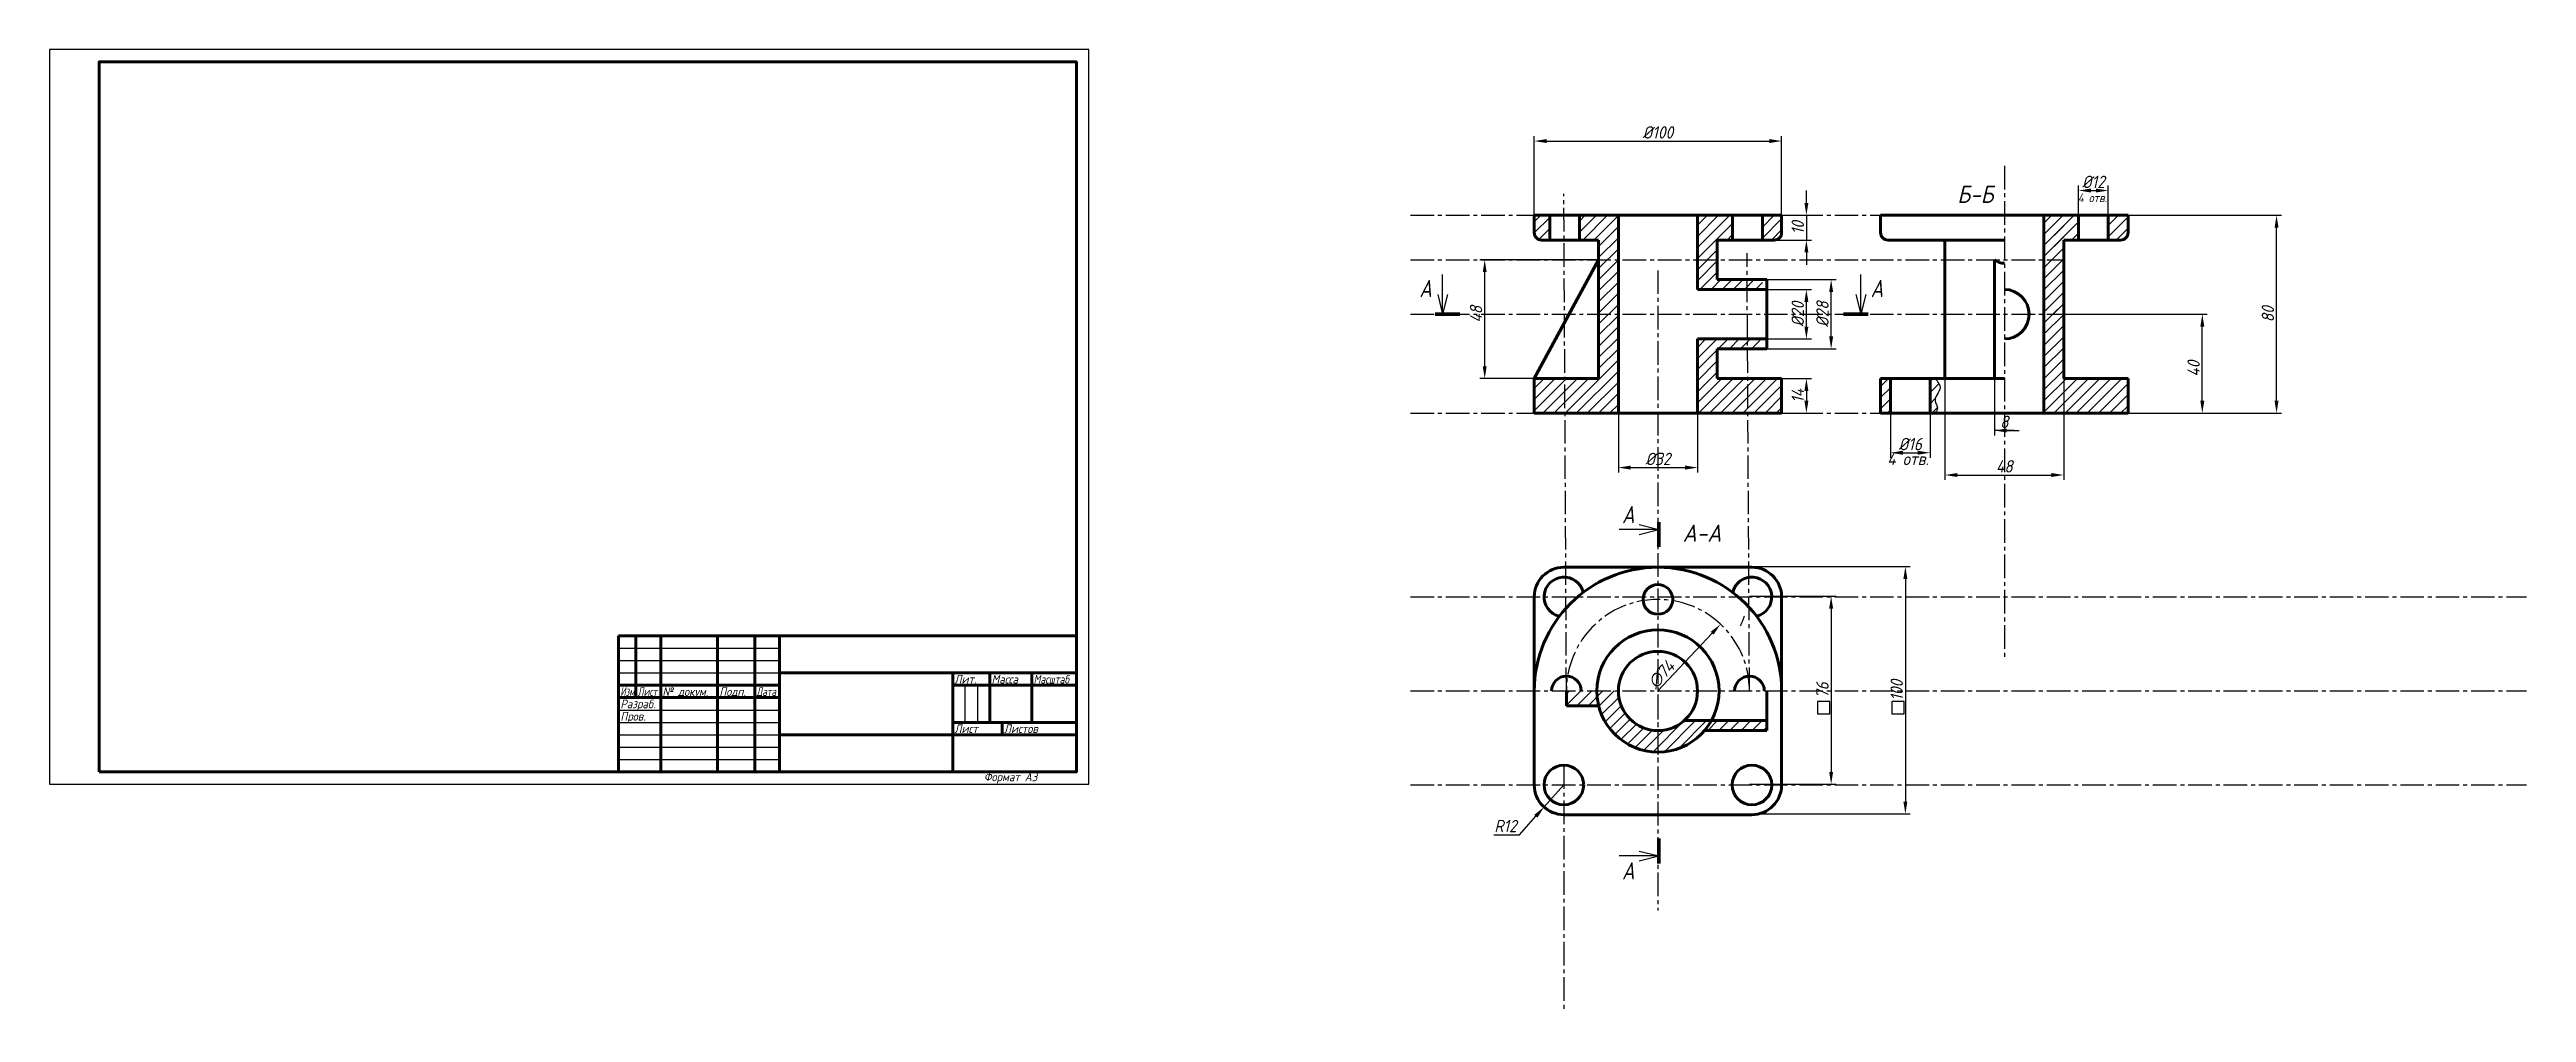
# Model space of a CAD drawing. Header units: millimetres. Extents: x 0 to 1001, y -92 to 297.
import ezdxf

# ---------------------------------------------------------------- set-up
doc = ezdxf.new("R2010")
doc.units = ezdxf.units.MM
doc.header["$LTSCALE"] = 0.5
doc.linetypes.add('осевая2', pattern=[28.575, 19.05, -3.175, 3.175, -3.175])
doc.layers.get('0').update_dxf_attribs({"lineweight": 60})
doc.layers.get('Defpoints').update_dxf_attribs({"color": 5})
doc.layers.add('1-оси', color=1, linetype='осевая2')
doc.layers.add('3-размеры', color=6, linetype='Continuous')
doc.layers.add('2-штриховка', color=7, linetype='Continuous', true_color=0x00c7c7)
doc.layers.add('4-текст', color=7, linetype='Continuous', true_color=0x00ad00)
doc.styles.get("Standard").update_dxf_attribs({"font": 'isocpeui.ttf', "width": 0.9})
doc.dimstyles.new('Standart', dxfattribs={"dimtxt": 5, "dimasz": 5, "dimexe": 2, "dimexo": 0, "dimgap": 1, "dimtad": 1, "dimtoh": 1, "dimdec": 0, "dimtxsty": 'Standard', "dimcen": 2.5, "dimadec": 0, "dimazin": 0, "dimtfac": 1, "dimtdec": 0, "dimtmove": 0, "dimatfit": 3, "dimldrblk": 'DOTSMALL', "dimfxl": 1, "dimarcsym": 0})

# ---------------------------------------------------------------- blocks, each defined once
blk = doc.blocks.new('*D2')
at = {"layer": '3-размеры', "color": 0, "lineweight": -2, "transparency": 16777216}
for p, q in [((744, 150), (744, 132)), ((760, 150), (760, 132)), ((749, 134), (755, 134))]:
    blk.add_line(p, q, dxfattribs=at)
at = {"layer": '3-размеры', "color": 0, "transparency": 16777216}
for points in [[(749, 134.8), (749, 133.2), (744, 134)], [(755, 134.8), (755, 133.2), (760, 134)]]:
    blk.add_solid(points, dxfattribs=at)
at = {"layer": 'Defpoints', "color": 0, "transparency": 16777216}
for p in [(744, 150), (760, 150), (760, 134)]:
    blk.add_point(p, dxfattribs=at)
at = {"layer": '3-размеры', "color": 0, "transparency": 16777216, "insert": (752, 137.5), "char_height": 5, "attachment_point": 5}
blk.add_mtext('%%c16', dxfattribs=at)
blk = doc.blocks.new('_DotSmall')
at = {"color": 0, "linetype": 'ByBlock', "const_width": 0.5}
blk.add_lwpolyline([(-0.0625, 0, 1), (0.0625, 0, 1)], format="xyb", close=True, dxfattribs=at)
blk = doc.blocks.new('*D3')
at = {"layer": '3-размеры', "color": 0, "lineweight": -2, "transparency": 16777216}
for p, q in [((820, 223), (820, 242)), ((832, 220), (832, 242)), ((825, 240), (827, 240))]:
    blk.add_line(p, q, dxfattribs=at)
at = {"layer": '3-размеры', "color": 0, "transparency": 16777216}
for points in [[(825, 240.8), (825, 239.2), (820, 240)], [(827, 240.8), (827, 239.2), (832, 240)]]:
    blk.add_solid(points, dxfattribs=at)
at = {"layer": 'Defpoints', "color": 0, "transparency": 16777216}
for p in [(832, 240), (820, 223), (832, 220)]:
    blk.add_point(p, dxfattribs=at)
at = {"layer": '3-размеры', "color": 0, "transparency": 16777216, "insert": (826, 243.5), "char_height": 5, "attachment_point": 5}
blk.add_mtext('%%c12', dxfattribs=at)
blk = doc.blocks.new('*D4')
at = {"layer": '3-размеры', "color": 0, "lineweight": -2, "transparency": 16777216}
for p, q in [((766, 164), (766, 123)), ((814, 164), (814, 123)), ((771, 125), (809, 125))]:
    blk.add_line(p, q, dxfattribs=at)
at = {"layer": '3-размеры', "color": 0, "transparency": 16777216}
for points in [[(771, 125.8), (771, 124.2), (766, 125)], [(809, 125.8), (809, 124.2), (814, 125)]]:
    blk.add_solid(points, dxfattribs=at)
at = {"layer": 'Defpoints', "color": 0, "transparency": 16777216}
for p in [(766, 164), (814, 164), (814, 125)]:
    blk.add_point(p, dxfattribs=at)
at = {"layer": '3-размеры', "color": 0, "transparency": 16777216, "insert": (790, 128.5), "char_height": 5, "attachment_point": 5}
blk.add_mtext('48', dxfattribs=at)
blk = doc.blocks.new('*D5')
at = {"layer": '3-размеры', "color": 0, "lineweight": -2, "transparency": 16777216}
for p, q in [((814, 190), (872, 190)), ((870, 155), (870, 185)), ((814, 150), (872, 150))]:
    blk.add_line(p, q, dxfattribs=at)
at = {"layer": '3-размеры', "color": 0, "transparency": 16777216}
for points in [[(869.2, 185), (870.8, 185), (870, 190)], [(869.2, 155), (870.8, 155), (870, 150)]]:
    blk.add_solid(points, dxfattribs=at)
at = {"layer": 'Defpoints', "color": 0, "transparency": 16777216}
for p in [(814, 190), (870, 190), (814, 150)]:
    blk.add_point(p, dxfattribs=at)
at = {"layer": '3-размеры', "color": 0, "transparency": 16777216, "insert": (866.5, 168), "char_height": 5, "attachment_point": 5, "rotation": 90}
blk.add_mtext('40', dxfattribs=at)
blk = doc.blocks.new('*D6')
at = {"layer": '3-размеры', "color": 0, "lineweight": -2, "transparency": 16777216}
for p, q in [((814, 230), (902, 230)), ((900, 155), (900, 225)), ((814, 150), (902, 150))]:
    blk.add_line(p, q, dxfattribs=at)
at = {"layer": '3-размеры', "color": 0, "transparency": 16777216}
for points in [[(899.2, 225), (900.8, 225), (900, 230)], [(899.2, 155), (900.8, 155), (900, 150)]]:
    blk.add_solid(points, dxfattribs=at)
at = {"layer": 'Defpoints', "color": 0, "transparency": 16777216}
for p in [(814, 230), (900, 230), (814, 150)]:
    blk.add_point(p, dxfattribs=at)
at = {"layer": '3-размеры', "color": 0, "transparency": 16777216, "insert": (896.5, 190), "char_height": 5, "attachment_point": 5, "rotation": 90}
blk.add_mtext('80', dxfattribs=at)
blk = doc.blocks.new('*D7')
at = {"layer": '3-размеры', "color": 0, "lineweight": -2, "transparency": 16777216}
for p, q in [((600, 230), (600, 262)), ((700, 230), (700, 262)), ((605, 260), (695, 260))]:
    blk.add_line(p, q, dxfattribs=at)
at = {"layer": '3-размеры', "color": 0, "transparency": 16777216}
for points in [[(605, 260.8), (605, 259.2), (600, 260)], [(695, 260.8), (695, 259.2), (700, 260)]]:
    blk.add_solid(points, dxfattribs=at)
at = {"layer": 'Defpoints', "color": 0, "transparency": 16777216}
for p in [(700, 260), (600, 230), (700, 230)]:
    blk.add_point(p, dxfattribs=at)
at = {"layer": '3-размеры', "color": 0, "transparency": 16777216, "insert": (650, 263.5), "char_height": 5, "attachment_point": 5}
blk.add_mtext('%%c100', dxfattribs=at)
blk = doc.blocks.new('*D8')
at = {"layer": '3-размеры', "color": 0, "lineweight": -2, "transparency": 16777216}
for p, q in [((686.1, 200), (712, 200)), ((710, 185), (710, 195)), ((686.2, 180), (712, 180))]:
    blk.add_line(p, q, dxfattribs=at)
at = {"layer": '3-размеры', "color": 0, "transparency": 16777216}
for points in [[(709.2, 195), (710.8, 195), (710, 200)], [(709.2, 185), (710.8, 185), (710, 180)]]:
    blk.add_solid(points, dxfattribs=at)
at = {"layer": 'Defpoints', "color": 0, "transparency": 16777216}
for p in [(686.1, 200), (710, 200), (686.2, 180)]:
    blk.add_point(p, dxfattribs=at)
at = {"layer": '3-размеры', "color": 0, "transparency": 16777216, "insert": (706.5, 190), "char_height": 5, "attachment_point": 5, "rotation": 90}
blk.add_mtext('%%c20', dxfattribs=at)
blk = doc.blocks.new('*D9')
at = {"layer": '3-размеры', "color": 0, "lineweight": -2, "transparency": 16777216}
for p, q in [((686, 204), (722, 204)), ((720, 181), (720, 199)), ((686, 176), (722, 176))]:
    blk.add_line(p, q, dxfattribs=at)
at = {"layer": '3-размеры', "color": 0, "transparency": 16777216}
for points in [[(719.2, 199), (720.8, 199), (720, 204)], [(719.2, 181), (720.8, 181), (720, 176)]]:
    blk.add_solid(points, dxfattribs=at)
at = {"layer": 'Defpoints', "color": 0, "transparency": 16777216}
for p in [(686, 204), (720, 204), (686, 176)]:
    blk.add_point(p, dxfattribs=at)
at = {"layer": '3-размеры', "color": 0, "transparency": 16777216, "insert": (716.5, 190), "char_height": 5, "attachment_point": 5, "rotation": 90}
blk.add_mtext('%%c28', dxfattribs=at)
blk = doc.blocks.new('*D10')
at = {"layer": '3-размеры', "color": 0, "lineweight": -2, "transparency": 16777216}
for p, q in [((626, 212), (578, 212)), ((580, 169), (580, 207)), ((626, 164), (578, 164))]:
    blk.add_line(p, q, dxfattribs=at)
at = {"layer": '3-размеры', "color": 0, "transparency": 16777216}
for points in [[(579.2, 207), (580.8, 207), (580, 212)], [(579.2, 169), (580.8, 169), (580, 164)]]:
    blk.add_solid(points, dxfattribs=at)
at = {"layer": 'Defpoints', "color": 0, "transparency": 16777216}
for p in [(580, 212), (626, 212), (626, 164)]:
    blk.add_point(p, dxfattribs=at)
at = {"layer": '3-размеры', "color": 0, "transparency": 16777216, "insert": (576.5, 190), "char_height": 5, "attachment_point": 5, "rotation": 90}
blk.add_mtext('48', dxfattribs=at)
blk = doc.blocks.new('*D11')
at = {"layer": '3-размеры', "color": 0, "lineweight": -2, "transparency": 16777216}
for p, q in [((710, 235), (710, 240)), ((692, 230), (712, 230)), ((710, 230), (710, 220)), ((692, 220), (712, 220)), ((710, 215), (710, 210))]:
    blk.add_line(p, q, dxfattribs=at)
at = {"layer": '3-размеры', "color": 0, "transparency": 16777216}
for points in [[(709.2, 235), (710.8, 235), (710, 230)], [(709.2, 215), (710.8, 215), (710, 220)]]:
    blk.add_solid(points, dxfattribs=at)
at = {"layer": 'Defpoints', "color": 0, "transparency": 16777216}
for p in [(692, 230), (692, 220), (710, 220)]:
    blk.add_point(p, dxfattribs=at)
at = {"layer": '3-размеры', "color": 0, "transparency": 16777216, "insert": (706.5, 225), "char_height": 5, "attachment_point": 5, "rotation": 90}
blk.add_mtext('10', dxfattribs=at)
blk = doc.blocks.new('*D12')
at = {"layer": '3-размеры', "color": 0, "lineweight": -2, "transparency": 16777216}
for p, q in [((674, 164), (712, 164)), ((710, 159), (710, 155)), ((674, 150), (712, 150))]:
    blk.add_line(p, q, dxfattribs=at)
at = {"layer": '3-размеры', "color": 0, "transparency": 16777216}
for points in [[(709.2, 159), (710.8, 159), (710, 164)], [(709.2, 155), (710.8, 155), (710, 150)]]:
    blk.add_solid(points, dxfattribs=at)
at = {"layer": 'Defpoints', "color": 0, "transparency": 16777216}
for p in [(674, 164), (674, 150), (710, 150)]:
    blk.add_point(p, dxfattribs=at)
at = {"layer": '3-размеры', "color": 0, "transparency": 16777216, "insert": (706.5, 157), "char_height": 5, "attachment_point": 5, "rotation": 90}
blk.add_mtext('14', dxfattribs=at)
blk = doc.blocks.new('*D13')
at = {"layer": '3-размеры', "color": 0, "lineweight": -2, "transparency": 16777216}
blk.add_line((649.9, 37.7), (671.9, 61.1), dxfattribs=at)
at = {"layer": '3-размеры', "color": 0, "transparency": 16777216}
blk.add_solid([(671.3, 61.6), (672.5, 60.5), (675.3, 64.7)], dxfattribs=at)
at = {"layer": 'Defpoints', "color": 0, "transparency": 16777216}
for p in [(675.3, 64.7), (624.7, 10.8)]:
    blk.add_point(p, dxfattribs=at)
at = {"layer": '3-размеры', "color": 0, "transparency": 16777216, "insert": (651.4, 44.4), "char_height": 5, "attachment_point": 5, "rotation": 46.8121}
blk.add_mtext('∅74', dxfattribs=at)
blk = doc.blocks.new('*D15')
at = {"layer": '3-размеры', "color": 0, "lineweight": -2, "transparency": 16777216}
for p, q in [((612, -0.3), (604, -9.2)), ((594, -20.4), (600.7, -12.9)), ((583.7, -20.4), (594, -20.4))]:
    blk.add_line(p, q, dxfattribs=at)
at = {"layer": '3-размеры', "color": 0, "transparency": 16777216}
blk.add_solid([(600, -12.4), (601.3, -13.5), (604, -9.2)], dxfattribs=at)
at = {"layer": 'Defpoints', "color": 0, "transparency": 16777216}
for p in [(604, -9.2), (612, -0.3)]:
    blk.add_point(p, dxfattribs=at)
at = {"layer": '3-размеры', "color": 0, "transparency": 16777216, "insert": (588.4, -16.9), "char_height": 5, "attachment_point": 5}
blk.add_mtext('R12', dxfattribs=at)
blk = doc.blocks.new('*D16')
at = {"layer": '3-размеры', "color": 0, "lineweight": -2, "transparency": 16777216}
for p, q in [((687, 76), (722, 76)), ((720, 71), (720, 5)), ((687, 0), (722, 0))]:
    blk.add_line(p, q, dxfattribs=at)
at = {"layer": '3-размеры', "color": 0, "transparency": 16777216}
for points in [[(719.2, 71), (720.8, 71), (720, 76)], [(719.2, 5), (720.8, 5), (720, 0)]]:
    blk.add_solid(points, dxfattribs=at)
at = {"layer": 'Defpoints', "color": 0, "transparency": 16777216}
for p in [(687, 76), (687, 0), (720, 0)]:
    blk.add_point(p, dxfattribs=at)
at = {"layer": '3-размеры', "color": 0, "transparency": 16777216, "insert": (716.5, 38), "char_height": 5, "attachment_point": 5, "rotation": 90}
blk.add_mtext('76', dxfattribs=at)
blk = doc.blocks.new('*D17')
at = {"layer": '3-размеры', "color": 0, "lineweight": -2, "transparency": 16777216}
for p, q in [((686, 88), (752, 88)), ((750, 83), (750, -7)), ((687, -12), (752, -12))]:
    blk.add_line(p, q, dxfattribs=at)
at = {"layer": '3-размеры', "color": 0, "transparency": 16777216}
for points in [[(749.2, 83), (750.8, 83), (750, 88)], [(749.2, -7), (750.8, -7), (750, -12)]]:
    blk.add_solid(points, dxfattribs=at)
at = {"layer": 'Defpoints', "color": 0, "transparency": 16777216}
for p in [(686, 88), (687, -12), (750, -12)]:
    blk.add_point(p, dxfattribs=at)
at = {"layer": '3-размеры', "color": 0, "transparency": 16777216, "insert": (746.5, 38), "char_height": 5, "attachment_point": 5, "rotation": 90}
blk.add_mtext('100', dxfattribs=at)
blk = doc.blocks.new('lvraz')
at = {"lineweight": -3}
for p, q in [((0, 0), (0, 16)), ((-2, 8), (0, 0)), ((2, 8), (0, 0))]:
    blk.add_line(p, q, dxfattribs=at)
at = {"lineweight": 100}
blk.add_line((-3, 0), (7, 0), dxfattribs=at)
at = {"width": 0.8}
blk.add_text('A', height=7, dxfattribs=at).set_placement((-9.4, 6.9))
blk = doc.blocks.new('Pvraz')
at = {"lineweight": -3}
for p, q in [((0, 0), (0, 16)), ((-2, 8), (0, 0)), ((2, 8), (0, 0))]:
    blk.add_line(p, q, dxfattribs=at)
at = {"lineweight": 100}
blk.add_line((3, 0), (-7, 0), dxfattribs=at)
at = {"width": 0.8}
blk.add_text('A', height=7, dxfattribs=at).set_placement((4, 6.9))
blk = doc.blocks.new('Vraz')
at = {"lineweight": -3}
for p, q in [((0, 0), (-16, 0)), ((-8, 2), (0, 0)), ((-8, -2), (0, 0))]:
    blk.add_line(p, q, dxfattribs=at)
at = {"lineweight": 100}
blk.add_line((0, 3), (0, -7), dxfattribs=at)
at = {"width": 0.8}
blk.add_text('A', height=7, dxfattribs=at).set_placement((-14.9, 2.5))
blk = doc.blocks.new('Nraz')
at = {"lineweight": -3}
for p, q in [((0, 0), (-16, 0)), ((-8, 2), (0, 0)), ((-8, -2), (0, 0))]:
    blk.add_line(p, q, dxfattribs=at)
at = {"lineweight": 100}
blk.add_line((0, -3), (0, 7), dxfattribs=at)
at = {"width": 0.8}
blk.add_text('A', height=7, dxfattribs=at).set_placement((-14.9, -9.5))
blk = doc.blocks.new('*D29')
at = {"layer": '3-размеры', "color": 0, "lineweight": -2, "transparency": 16777216}
for p, q in [((634, 152), (634, 126)), ((666, 152), (666, 126)), ((639, 128), (661, 128))]:
    blk.add_line(p, q, dxfattribs=at)
at = {"layer": '3-размеры', "color": 0, "transparency": 16777216}
for points in [[(639, 128.8), (639, 127.2), (634, 128)], [(661, 128.8), (661, 127.2), (666, 128)]]:
    blk.add_solid(points, dxfattribs=at)
at = {"layer": 'Defpoints', "color": 0, "transparency": 16777216}
for p in [(634, 152), (666, 152), (666, 128)]:
    blk.add_point(p, dxfattribs=at)
at = {"layer": '3-размеры', "color": 0, "transparency": 16777216, "insert": (650, 131.5), "char_height": 5, "attachment_point": 5}
blk.add_mtext('%%c32', dxfattribs=at)

msp = doc.modelspace()

# ---------------------------------------------------------------- hatches: boundary and pattern name
at = {"layer": '2-штриховка'}
h = msp.add_hatch(dxfattribs=at)
h.set_pattern_fill('ANSI31', color=256)
h.paths.add_polyline_path([(606.3, 230), (600, 230), (600, 223, 0.414214), (603, 220), (606.3, 220)])
h.paths.add_polyline_path([(626, 230), (618.3, 230), (618.3, 220), (626, 220)])
h.paths.add_polyline_path([(634, 230), (626, 230), (626, 220), (634, 220)])
h.paths.add_polyline_path([(634, 220), (626, 220), (626, 212), (634, 212)])
h.paths.add_polyline_path([(634, 212), (626, 212), (626, 204), (634, 204)])
h.paths.add_polyline_path([(634, 176), (626, 176), (626, 164), (634, 164)])
h.paths.add_polyline_path([(634, 164), (626, 164), (626, 150), (634, 150)])
h.paths.add_polyline_path([(634, 180), (626, 180), (626, 176), (634, 176)])
h.paths.add_polyline_path([(634, 190), (626, 190), (626, 180), (634, 180)])
h.paths.add_polyline_path([(634, 200), (626, 200), (626, 190), (634, 190)])
h.paths.add_polyline_path([(634, 204), (626, 204), (626, 200), (634, 200)])
h.paths.add_polyline_path([(626, 164), (618.6, 164), (618.7, 150), (626, 150)])
h.paths.add_polyline_path([(612.6, 164), (606.6, 164), (606.7, 150), (612.7, 150)])
h.paths.add_polyline_path([(618.6, 164), (612.6, 164), (612.7, 150), (618.7, 150)])
h.paths.add_polyline_path([(606.6, 164), (600, 164), (600, 150), (606.7, 150)])
h.paths.add_polyline_path([(700, 230), (692.2, 230), (692.2, 220), (697, 220, 0.414214), (700, 223)])
h.paths.add_polyline_path([(680.2, 230), (674, 230), (674, 220), (680.2, 220)])
h.paths.add_polyline_path([(674, 230), (666, 230), (666, 220), (674, 220)])
h.paths.add_polyline_path([(674, 220), (666, 220), (666, 212), (674, 212)])
h.paths.add_polyline_path([(674, 212), (666, 212), (666, 204), (674, 204)])
h.paths.add_polyline_path([(674, 204), (666, 204), (666, 200), (674, 200)])
h.paths.add_polyline_path([(680.3, 204), (674, 204), (674, 200), (680.3, 200)])
h.paths.add_polyline_path([(686.3, 204), (680.3, 204), (680.3, 200), (686.3, 200)])
h.paths.add_polyline_path([(692.3, 204), (686.3, 204), (686.3, 200), (692.3, 200)])
h.paths.add_polyline_path([(692.4, 180), (686.4, 180), (686.5, 176), (692.5, 176)])
h.paths.add_polyline_path([(686.4, 180), (680.4, 180), (680.5, 176), (686.5, 176)])
h.paths.add_polyline_path([(680.4, 180), (674, 180), (674, 176), (680.5, 176)])
h.paths.add_polyline_path([(674, 180), (666, 180), (666, 176), (674, 176)])
h.paths.add_polyline_path([(674, 176), (666, 176), (666, 164), (674, 164)])
h.paths.add_polyline_path([(674, 164), (666, 164), (666, 150), (674, 150)])
h.paths.add_polyline_path([(680.5, 164), (674, 164), (674, 150), (680.6, 150)])
h.paths.add_polyline_path([(686.5, 164), (680.5, 164), (680.6, 150), (686.6, 150)])
h.paths.add_polyline_path([(692.5, 164), (686.5, 164), (686.6, 150), (692.6, 150)])
h.paths.add_polyline_path([(700, 164), (692.5, 164), (692.6, 150), (700, 150)])
h = msp.add_hatch(dxfattribs=at)
h.set_pattern_fill('ANSI31', color=256)
h.paths.add_polyline_path([(840, 230), (832, 230), (832, 220), (837, 220, 0.414214), (840, 223)])
h.paths.add_polyline_path([(814, 230), (806, 230), (806, 220), (814, 220)])
h.paths.add_polyline_path([(814, 220), (806, 220), (806, 212), (814, 212)])
h.paths.add_polyline_path([(814, 212), (806, 212), (806, 204), (814, 204)])
h.paths.add_polyline_path([(814, 204), (806, 204), (806, 200), (814, 200)])
h.paths.add_polyline_path([(814, 200), (806, 200), (806, 190), (814, 190)])
h.paths.add_polyline_path([(814, 190), (806, 190), (806, 180), (814, 180)])
h.paths.add_polyline_path([(814, 180), (806, 180), (806, 176), (814, 176)])
h.paths.add_polyline_path([(814, 176), (806, 176), (806, 164), (814, 164)])
h.paths.add_polyline_path([(814, 164), (806, 164), (806, 150), (814, 150)])
h.paths.add_polyline_path([(820, 164), (814, 164), (814, 150), (820, 150)])
h.paths.add_polyline_path([(832, 164), (820, 164), (820, 150), (832, 150)])
h.paths.add_polyline_path([(840, 164), (832, 164), (832, 150), (840, 150)])
h.paths.add_polyline_path([(744, 164), (740, 164), (740, 150), (744, 150)])
h = msp.add_hatch(dxfattribs=at)
h.set_pattern_fill('ANSI31', color=256)
h.paths.add_polyline_path([(806, 230), (806, 190), (814, 190), (814, 220), (820, 220), (820, 230)])
h = msp.add_hatch(dxfattribs=at)
h.set_pattern_fill('ANSI31', color=256)
edge = h.paths.add_edge_path()
edge.add_spline(control_points=[(762, 150), (762.5, 150.7), (763.7, 152.2), (760.6, 155.7), (765.5, 159.8), (763.1, 162.7), (762, 164)], knot_values=[0, 0, 0, 0, 2.236068, 5.398346, 10.78351, 15.255646, 15.255646, 15.255646, 15.255646], degree=3, periodic=0)
edge.add_line((762, 164), (760, 164))
edge.add_line((760, 164), (760, 150))
edge.add_line((760, 150), (762, 150))
h = msp.add_hatch(dxfattribs=at)
h.set_pattern_fill('ANSI31', color=256)
h.set_pattern_definition([(45, (0, -42.2614), (-2.245064, 2.245064), [])])
h.paths.add_polyline_path([(626, 37.7), (613, 37.7, 0.040743), (613.5, 31.7), (626, 31.7)])
h.paths.add_polyline_path([(634, 37.7), (626, 37.7), (626, 31.7), (634, 31.7)])
h.paths.add_polyline_path([(634, 31.7), (626, 31.7, 0.15689), (634, 18.9)])
h.paths.add_polyline_path([(635.2, 31.7), (634, 31.7), (634, 18.9, 0.177667), (650, 13), (650, 21.7, -0.305615)])
h.paths.add_polyline_path([(666, 21.7), (650, 21.7), (650, 13, 0.177667), (666, 18.9)])
h.paths.add_polyline_path([(666, 25.7), (660.6, 25.7, -0.182676), (650, 21.7), (666, 21.7)])
h.paths.add_polyline_path([(674, 25.7), (666, 25.7), (666, 21.7), (674, 21.7)])
h.paths.add_polyline_path([(685, 25.7), (674, 25.7), (674, 21.7), (683.4, 21.7, 0.029231)])
h.paths.add_polyline_path([(688, 25.7), (685, 25.7, -0.029231), (683.4, 21.7), (688, 21.7)])
h.paths.add_polyline_path([(694, 25.7), (688, 25.7), (688, 21.7), (694, 21.7)])

# ---------------------------------------------------------------- linework, layer by layer
for p, q in [((600, 230), (600, 223)), ((600, 230), (700, 230)), ((606.3, 220), (606.3, 230)), ((618.3, 220), (618.3, 230)), ((634, 150), (634, 230)), ((666, 230), (666, 200)), ((680.2, 220), (680.2, 230)), ((692.2, 220), (692.2, 230)), ((700, 230), (700, 223)), ((740, 230), (840, 230)), ((740, 230), (740, 223)), ((748, 230), (760, 230)), ((806, 230), (806, 150)), ((820, 230), (820, 220)), ((832, 230), (832, 220)), ((840, 230), (840, 223)), ((600, 164), (626, 212)), ((603, 220), (626, 220)), ((626, 164), (626, 220)), ((697, 220), (674, 220)), ((674, 220), (674, 204)), ((743, 220), (766, 220)), ((766, 220), (766, 164)), ((766, 220), (790, 220)), ((786, 164), (786, 212)), ((814, 220), (837, 220)), ((814, 220), (814, 164)), ((674, 204), (694, 204)), ((694, 204), (694, 200)), ((666, 200), (694, 200)), ((694, 200), (694, 180)), ((694, 200), (694, 176)), ((666, 180), (694, 180)), ((666, 180), (666, 150)), ((674, 164), (674, 176)), ((694, 176), (674, 176)), ((600, 150), (600, 164)), ((600, 164), (626, 164)), ((700, 164), (674, 164)), ((700, 164), (700, 150)), ((740, 150), (740, 164)), ((740, 164), (766, 164)), ((744, 164), (744, 150)), ((760, 164), (760, 150)), ((766, 164), (790, 164)), ((814, 164), (840, 164)), ((840, 164), (840, 150)), ((600, 150), (700, 150)), ((740, 150), (840, 150)), ((612, 87.7), (688, 87.7)), ((600, 75.7), (600, -0.3)), ((700, 75.7), (700, -0.3)), ((365, 45), (365, 40)), ((613, 37.7), (613, 31.7)), ((613, 31.7), (626, 31.7)), ((694, 21.7), (694, 37.7)), ((660.6, 25.7), (694, 25.7)), ((668.9, 21.7), (694, 21.7)), ((612, -12.3), (688, -12.3))]:
    msp.add_line(p, q)
at = {"lineweight": 60}
for p, q in [((415, 60), (230, 60)), ((230, 5), (230, 60)), ((237, 60), (237, 35)), ((247, 5), (247, 60)), ((270, 60), (270, 5)), ((285, 5), (285, 60)), ((295, 60), (295, 5)), ((295, 45), (415, 45)), ((365, 5), (365, 45)), ((380, 45), (380, 25)), ((397, 25), (397, 45)), ((230, 40), (295, 40)), ((230, 35), (295, 35)), ((365, 40), (415, 40)), ((365, 25), (415, 25)), ((385, 20), (385, 25)), ((295, 20), (415, 20))]:
    msp.add_line(p, q, dxfattribs=at)
at = {"lineweight": -3}
for p, q in [((230, 55), (295, 55)), ((230, 50), (295, 50)), ((230, 45), (295, 45)), ((370, 25), (370, 40)), ((375, 40), (375, 25)), ((230, 30), (295, 30)), ((230, 25), (295, 25)), ((230, 20), (295, 20)), ((230, 15), (295, 15)), ((230, 10), (295, 10))]:
    msp.add_line(p, q, dxfattribs=at)
at = {"lineweight": 60}
msp.add_lwpolyline([(20, 5), (415, 5), (415, 292), (20, 292)], close=True, dxfattribs=at)
for centre, radius in [((650, 74.7), 6), ((650, 37.7), 24.7), ((650, 37.7), 16), ((612, -0.3), 8), ((688, -0.3), 8)]:
    msp.add_circle(centre, radius)
for centre, radius, start, end in [((603, 223), 3, 180, 270), ((697, 223), 3, 270, 0), ((743, 223), 3, 180, 270), ((837, 223), 3, 270, 0), ((790, 217), 6.4, 231.3402, 270), ((790, 190), 10, 270, 90), ((650, 37.7), 50, 0, 180), ((612, 75.7), 12, 90, 180), ((612, 75.7), 8, 13.2861, 256.7139), ((688, 75.7), 8, 283.2861, 166.7139), ((688, 75.7), 12, 0, 90), ((613, 37.7), 6, 0, 180), ((687, 37.7), 6, 0, 180), ((612, -0.3), 12, 180, 270), ((688, -0.3), 12, 270, 0)]:
    msp.add_arc(centre, radius, start, end)
at = {"layer": '1-оси'}
for p, q in [((790, 250), (790, 50)), ((613, 37.7), (612, 238.7)), ((550, 230), (840, 230)), ((550, 212), (814, 212)), ((687, 37.7), (686, 214.7)), ((650, 207.7), (650, 7.7)), ((550, 190), (814, 190)), ((550, 150), (840, 150)), ((550, 75.7), (1001, 75.7)), ((650, 50), (650, -51)), ((550, 37.7), (1001, 37.7)), ((612, 7.7), (612, -92.3)), ((550, -0.3), (1001, -0.3))]:
    msp.add_line(p, q, dxfattribs=at)
for centre, start, end in [((650, 37.7), 0, 189.3324), ((650, 80), 334.378, 341.0754)]:
    msp.add_arc(centre, 37, start, end, dxfattribs=at)
at = {"layer": '2-штриховка'}
msp.add_spline([(762, 164), (764, 160), (762, 155), (763, 152), (762, 150)], degree=3, dxfattribs=at)
at = {"layer": '3-размеры'}
for p, q in [((786, 164), (786, 141)), ((794, 143), (786, 143)), ((791, 143), (796, 143))]:
    msp.add_line(p, q, dxfattribs=at)
for points in [[(714.5, 33.5), (714.5, 28.5), (719.5, 28.5), (719.5, 33.5)], [(744.5, 33.5), (744.5, 28.5), (749.5, 28.5), (749.5, 33.5)]]:
    msp.add_lwpolyline(points, close=True, dxfattribs=at)
msp.add_solid([(791, 143.8), (791, 142.2), (786, 143)], dxfattribs=at)
at = {"layer": 'Defpoints'}
msp.add_lwpolyline([(0, 0), (420, 0), (420, 297), (0, 297)], close=True, dxfattribs=at)

# ---------------------------------------------------------------- block references
for name, p in [('lvraz', (563, 190)), ('Pvraz', (732, 190)), ('Vraz', (650.4, 103)), ('Nraz', (650.4, -29))]:
    msp.add_blockref(name, p)

# ---------------------------------------------------------------- texts
at = {"lineweight": -3, "width": 0.9}
msp.add_text('Формат А3', height=3.5, dxfattribs=at).set_placement((377.6, 1.2))
at = {"layer": '3-размеры', "width": 0.9}
for height, p in [(3.5, (819.7, 235.3)), (5, (742.7, 129))]:
    msp.add_text('4 отв.', height=height, dxfattribs=at).set_placement(p)
at = {"layer": '3-размеры', "insert": (771, 242), "char_height": 7, "attachment_point": 1}
msp.add_mtext_dynamic_manual_height_columns('Б-Б', width=1, gutter_width=35, heights=[0], dxfattribs=at)
at = {"layer": '3-размеры'}
for s, insert, char_height, attachment_point in [('8', (790, 146.5), 5, 5), ('А-А', (660, 105), 7, 1)]:
    msp.add_mtext(s, dxfattribs=dict(at, insert=insert, char_height=char_height, attachment_point=attachment_point))
at = {"layer": '4-текст', "lineweight": -3}
for s, width, p in [('Лит.', 0.9, (365.7, 40.7)), ('Масса', 0.9, (380.7, 40.7)), ('Масштаб', 0.8, (397.7, 40.7)), ('Изм.', 0.7, (230.7, 35.7)), ('Разраб.', 0.9, (230.7, 30.7)), ('Лист', 0.75, (237.7, 35.7)), ('№ докум.', 0.9, (247.7, 35.7)), ('Подп.', 0.9, (270.7, 35.7)), ('Дата', 0.75, (285.7, 35.7)), ('Пров.', 0.9, (230.7, 25.7)), ('Лист', 0.9, (365.7, 20.7)), ('Листов', 0.9, (385.7, 20.7))]:
    msp.add_text(s, height=3.5, dxfattribs=dict(at, width=width)).set_placement(p)

# ---------------------------------------------------------------- dimensions: what is measured, and where the dimension line sits
at = {"layer": '3-размеры'}
for base, p1, p2, text, picture, middle in [((700, 260), (600, 230), (700, 230), '%%c100', '*D7', (650, 260)), ((832, 240), (820, 223), (832, 220), '%%c12', '*D3', (826, 240)), ((666, 128), (634, 152), (666, 152), '%%c32', '*D29', (650, 128)), ((760, 134), (744, 150), (760, 150), '%%c16', '*D2', (752, 134))]:
    dim = msp.add_linear_dim(base=base, p1=p1, p2=p2, text=text, dimstyle='Standart', dxfattribs=at)
    dim.commit()
    dim.dimension.update_dxf_attribs({"geometry": picture, "text_midpoint": middle, "dimtype": 160})
for base, p1, p2, picture, middle in [((710, 220), (692, 230), (692, 220), '*D11', (710, 225)), ((900, 230), (814, 150), (814, 230), '*D6', (900, 190)), ((580, 212), (626, 164), (626, 212), '*D10', (580, 190)), ((870, 190), (814, 150), (814, 190), '*D5', (870, 168)), ((710, 150), (674, 164), (674, 150), '*D12', (710, 157)), ((750, -12), (686, 88), (687, -12), '*D17', (750, 38)), ((720, 0), (687, 76), (687, 0), '*D16', (720, 38))]:
    dim = msp.add_linear_dim(base=base, p1=p1, p2=p2, angle=90, dimstyle='Standart', dxfattribs=at)
    dim.commit()
    dim.dimension.update_dxf_attribs({"geometry": picture, "text_midpoint": middle, "dimtype": 160})
for base, p1, p2, text, picture, middle in [((720, 204), (686, 176), (686, 204), '%%c28', '*D9', (720, 190)), ((710, 200), (686.2, 180), (686.1, 200), '%%c20', '*D8', (710, 190))]:
    dim = msp.add_linear_dim(base=base, p1=p1, p2=p2, angle=90, text=text, dimstyle='Standart', dxfattribs=at)
    dim.commit()
    dim.dimension.update_dxf_attribs({"geometry": picture, "text_midpoint": middle, "dimtype": 160})
dim = msp.add_linear_dim(base=(814, 125), p1=(766, 164), p2=(814, 164), dimstyle='Standart', dxfattribs=at)
dim.commit()
dim.dimension.update_dxf_attribs({"geometry": '*D4', "text_midpoint": (790, 125), "dimtype": 160})
dim = msp.add_diameter_dim_2p(p1=(624.7, 10.8), p2=(675.3, 64.7), dimstyle='Standart', dxfattribs=at)
dim.commit()
dim.dimension.update_dxf_attribs({"geometry": '*D13', "text_midpoint": (654, 42), "dimtype": 163})
dim = msp.add_radius_dim(center=(612, -0.3), mpoint=(604, -9.2), dimstyle='Standart', dxfattribs=at)
dim.commit()
dim.dimension.update_dxf_attribs({"geometry": '*D15', "text_midpoint": (588.4, -16.9)})

doc.saveas('drawing.dxf')
